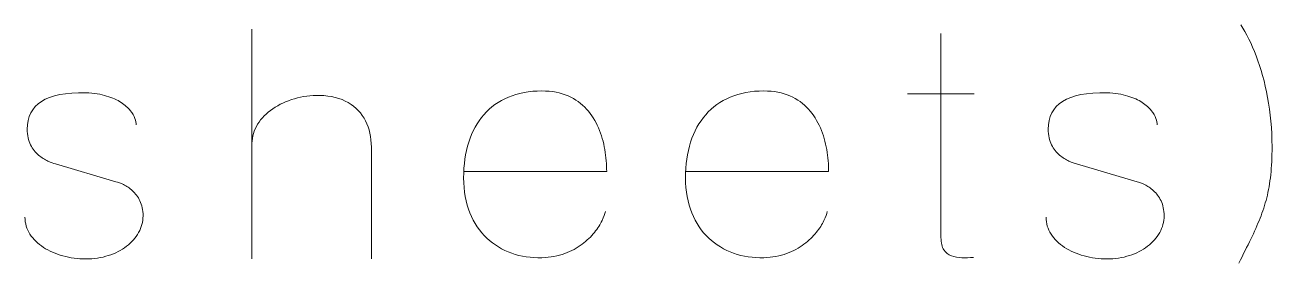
# Model space of a CAD drawing. Header units: centimetres. Extents: x -211 to 242, y -245 to 228.
# Drawn here: x -168.49 to -154.59, y -175.64 to -172.99 of the extents above; entities that cross this region are included whole.
import ezdxf

# ---------------------------------------------------------------- set-up
doc = ezdxf.new("R2010")
doc.units = ezdxf.units.CM
doc.header["$MEASUREMENT"] = 0
doc.layers.add('Layer 1', color=7, linetype='Continuous')

msp = doc.modelspace()

# ---------------------------------------------------------------- linework, layer by layer
at = {"layer": 'Layer 1', "color": 30, "lineweight": 9}
for points, knots in [([(-154.96361, -175.64457), (-154.9144, -175.54733), (-154.87052, -175.45839), (-154.83079, -175.37716), (-154.83079, -175.37716), (-154.79166, -175.29652), (-154.75668, -175.21885), (-154.72763, -175.14473), (-154.72763, -175.14473), (-154.69798, -175.07003), (-154.67308, -174.99354), (-154.65292, -174.91527), (-154.65292, -174.91527), (-154.63335, -174.83701), (-154.61853, -174.75163), (-154.60845, -174.65913), (-154.60845, -174.65913), (-154.59837, -174.56723), (-154.59363, -174.46287), (-154.59363, -174.34607), (-154.59363, -174.34607), (-154.59422, -174.14981), (-154.61082, -173.96601), (-154.64284, -173.79525), (-154.64284, -173.79525), (-154.67486, -173.62448), (-154.71695, -173.47092), (-154.76972, -173.33395), (-154.76972, -173.33395), (-154.8219, -173.19699), (-154.88001, -173.08137), (-154.94226, -172.98709), (-154.94226, -172.98709), (-154.88001, -173.08137), (-154.8219, -173.19699), (-154.76972, -173.33395), (-154.76972, -173.33395), (-154.71695, -173.47092), (-154.67486, -173.62448), (-154.64284, -173.79525), (-154.64284, -173.79525), (-154.61082, -173.96601), (-154.59422, -174.14981), (-154.59363, -174.34607), (-154.59363, -174.34607), (-154.59363, -174.46287), (-154.59837, -174.56723), (-154.60845, -174.65913), (-154.60845, -174.65913), (-154.61853, -174.75163), (-154.63335, -174.83701), (-154.65292, -174.91527), (-154.65292, -174.91527), (-154.67308, -174.99354), (-154.69798, -175.07003), (-154.72763, -175.14473), (-154.72763, -175.14473), (-154.75668, -175.21885), (-154.79166, -175.29652), (-154.83079, -175.37716), (-154.83079, -175.37716), (-154.87052, -175.45839), (-154.9144, -175.54733), (-154.96361, -175.64457)], [0, 0, 0, 0, 0.0625, 0.0625, 0.0625, 0.0625, 0.125, 0.125, 0.125, 0.125, 0.1875, 0.1875, 0.1875, 0.1875, 0.25, 0.25, 0.25, 0.25, 0.3125, 0.3125, 0.3125, 0.3125, 0.375, 0.375, 0.375, 0.375, 0.4375, 0.4375, 0.4375, 0.4375, 0.5, 0.5, 0.5, 0.5, 0.5625, 0.5625, 0.5625, 0.5625, 0.625, 0.625, 0.625, 0.625, 0.6875, 0.6875, 0.6875, 0.6875, 0.75, 0.75, 0.75, 0.75, 0.8125, 0.8125, 0.8125, 0.8125, 0.875, 0.875, 0.875, 0.875, 0.9375, 0.9375, 0.9375, 0.9375, 1, 1, 1, 1]), ([(-165.95993, -175.59832), (-165.95993, -175.59832), (-165.95993, -173.03334), (-165.95993, -173.03334), (-165.95993, -173.03334), (-165.95993, -173.03334), (-165.95993, -175.59832), (-165.95993, -175.59832)], [0, 0, 0, 0, 0.5, 0.5, 0.5, 0.5, 1, 1, 1, 1]), ([(-157.91992, -175.58053), (-157.96379, -175.58409), (-158.00767, -175.58528), (-158.05036, -175.58409), (-158.05036, -175.58409), (-158.09305, -175.5829), (-158.13159, -175.57638), (-158.16657, -175.56334), (-158.16657, -175.56334), (-158.20156, -175.55089), (-158.22942, -175.52836), (-158.25077, -175.49634), (-158.25077, -175.49634), (-158.27152, -175.46432), (-158.28219, -175.41866), (-158.28279, -175.35997), (-158.28279, -175.35997), (-158.28279, -175.3321), (-158.28279, -175.28466), (-158.28279, -175.21826), (-158.28279, -175.21826), (-158.28279, -175.15126), (-158.28279, -175.07062), (-158.28279, -174.97516), (-158.28279, -174.97516), (-158.28279, -174.8797), (-158.28279, -174.77534), (-158.28279, -174.6621), (-158.28279, -174.6621), (-158.28279, -174.54885), (-158.28279, -174.43204), (-158.28279, -174.31109), (-158.28279, -174.31109), (-158.28279, -174.19013), (-158.28279, -174.07095), (-158.28279, -173.95296), (-158.28279, -173.95296), (-158.28279, -173.83497), (-158.28279, -173.72409), (-158.28279, -173.61974), (-158.28279, -173.61974), (-158.28279, -173.51539), (-158.28279, -173.42289), (-158.28279, -173.34285), (-158.28279, -173.34285), (-158.28279, -173.26221), (-158.28279, -173.19936), (-158.28279, -173.15311), (-158.28279, -173.15311), (-158.28279, -173.10746), (-158.28279, -173.08374), (-158.28279, -173.08315), (-158.28279, -173.08315), (-158.28279, -173.08374), (-158.28279, -173.10746), (-158.28279, -173.15311), (-158.28279, -173.15311), (-158.28279, -173.19936), (-158.28279, -173.26221), (-158.28279, -173.34285), (-158.28279, -173.34285), (-158.28279, -173.42289), (-158.28279, -173.51539), (-158.28279, -173.61974), (-158.28279, -173.61974), (-158.28279, -173.72409), (-158.28279, -173.83497), (-158.28279, -173.95296), (-158.28279, -173.95296), (-158.28279, -174.07095), (-158.28279, -174.19013), (-158.28279, -174.31109), (-158.28279, -174.31109), (-158.28279, -174.43204), (-158.28279, -174.54885), (-158.28279, -174.6621), (-158.28279, -174.6621), (-158.28279, -174.77534), (-158.28279, -174.8797), (-158.28279, -174.97516), (-158.28279, -174.97516), (-158.28279, -175.07062), (-158.28279, -175.15126), (-158.28279, -175.21826), (-158.28279, -175.21826), (-158.28279, -175.28466), (-158.28279, -175.3321), (-158.28279, -175.35997), (-158.28279, -175.35997), (-158.28219, -175.41866), (-158.27152, -175.46432), (-158.25077, -175.49634), (-158.25077, -175.49634), (-158.22942, -175.52836), (-158.20156, -175.55089), (-158.16657, -175.56334), (-158.16657, -175.56334), (-158.13159, -175.57638), (-158.09305, -175.5829), (-158.05036, -175.58409), (-158.05036, -175.58409), (-158.00767, -175.58528), (-157.96379, -175.58409), (-157.91992, -175.58053)], [0, 0, 0, 0, 0.03846154, 0.03846154, 0.03846154, 0.03846154, 0.07692308, 0.07692308, 0.07692308, 0.07692308, 0.11538462, 0.11538462, 0.11538462, 0.11538462, 0.15384615, 0.15384615, 0.15384615, 0.15384615, 0.19230769, 0.19230769, 0.19230769, 0.19230769, 0.23076923, 0.23076923, 0.23076923, 0.23076923, 0.26923077, 0.26923077, 0.26923077, 0.26923077, 0.30769231, 0.30769231, 0.30769231, 0.30769231, 0.34615385, 0.34615385, 0.34615385, 0.34615385, 0.38461538, 0.38461538, 0.38461538, 0.38461538, 0.42307692, 0.42307692, 0.42307692, 0.42307692, 0.46153846, 0.46153846, 0.46153846, 0.46153846, 0.5, 0.5, 0.5, 0.5, 0.53846154, 0.53846154, 0.53846154, 0.53846154, 0.57692308, 0.57692308, 0.57692308, 0.57692308, 0.61538462, 0.61538462, 0.61538462, 0.61538462, 0.65384615, 0.65384615, 0.65384615, 0.65384615, 0.69230769, 0.69230769, 0.69230769, 0.69230769, 0.73076923, 0.73076923, 0.73076923, 0.73076923, 0.76923077, 0.76923077, 0.76923077, 0.76923077, 0.80769231, 0.80769231, 0.80769231, 0.80769231, 0.84615385, 0.84615385, 0.84615385, 0.84615385, 0.88461538, 0.88461538, 0.88461538, 0.88461538, 0.92307692, 0.92307692, 0.92307692, 0.92307692, 0.96153846, 0.96153846, 0.96153846, 0.96153846, 1, 1, 1, 1]), ([(-167.25132, -174.1006), (-167.24954, -174.08222), (-167.25369, -174.0591), (-167.26377, -174.03123), (-167.26377, -174.03123), (-167.27385, -174.00336), (-167.29104, -173.97371), (-167.31594, -173.94229), (-167.31594, -173.94229), (-167.34085, -173.91086), (-167.37464, -173.88063), (-167.41733, -173.85217), (-167.41733, -173.85217), (-167.46062, -173.82371), (-167.51457, -173.7994), (-167.5792, -173.78042), (-167.5792, -173.78042), (-167.64324, -173.76086), (-167.72032, -173.749), (-167.80985, -173.74485), (-167.80985, -173.74485), (-168.03338, -173.7401), (-168.19821, -173.77212), (-168.30494, -173.8409), (-168.30494, -173.8409), (-168.41226, -173.90968), (-168.46503, -174.01285), (-168.46443, -174.15041), (-168.46443, -174.15041), (-168.46325, -174.21918), (-168.4508, -174.27729), (-168.42708, -174.32472), (-168.42708, -174.32472), (-168.40277, -174.37157), (-168.37312, -174.40951), (-168.33814, -174.43916), (-168.33814, -174.43916), (-168.30316, -174.46821), (-168.26818, -174.49074), (-168.23319, -174.50616), (-168.23319, -174.50616), (-168.19881, -174.52157), (-168.17034, -174.53225), (-168.14781, -174.53818), (-168.14781, -174.53818), (-168.14781, -174.53818), (-167.47544, -174.7374), (-167.47544, -174.7374), (-167.47544, -174.7374), (-167.45232, -174.74273), (-167.42386, -174.75281), (-167.39065, -174.76882), (-167.39065, -174.76882), (-167.35745, -174.78483), (-167.32425, -174.80736), (-167.29104, -174.83701), (-167.29104, -174.83701), (-167.25784, -174.86665), (-167.22997, -174.9046), (-167.20803, -174.95026), (-167.20803, -174.95026), (-167.1855, -174.9965), (-167.17364, -175.05224), (-167.17305, -175.11805), (-167.17305, -175.11805), (-167.17364, -175.18446), (-167.19025, -175.24612), (-167.22226, -175.30423), (-167.22226, -175.30423), (-167.25487, -175.36174), (-167.29994, -175.41274), (-167.35804, -175.45661), (-167.35804, -175.45661), (-167.41615, -175.50108), (-167.48315, -175.53547), (-167.56023, -175.56037), (-167.56023, -175.56037), (-167.63731, -175.58528), (-167.72032, -175.59773), (-167.80985, -175.59832), (-167.80985, -175.59832), (-167.89938, -175.59832), (-167.98476, -175.58705), (-168.06599, -175.56452), (-168.06599, -175.56452), (-168.14722, -175.54199), (-168.21956, -175.51057), (-168.283, -175.46906), (-168.283, -175.46906), (-168.34644, -175.42815), (-168.39625, -175.37894), (-168.43301, -175.32202), (-168.43301, -175.32202), (-168.46977, -175.2651), (-168.48874, -175.20166), (-168.48934, -175.13228), (-168.48934, -175.13228), (-168.48874, -175.20166), (-168.46977, -175.2651), (-168.43301, -175.32202), (-168.43301, -175.32202), (-168.39625, -175.37894), (-168.34644, -175.42815), (-168.283, -175.46906), (-168.283, -175.46906), (-168.21956, -175.51057), (-168.14722, -175.54199), (-168.06599, -175.56452), (-168.06599, -175.56452), (-167.98476, -175.58705), (-167.89938, -175.59832), (-167.80985, -175.59832), (-167.80985, -175.59832), (-167.72032, -175.59773), (-167.63731, -175.58528), (-167.56023, -175.56037), (-167.56023, -175.56037), (-167.48315, -175.53547), (-167.41615, -175.50108), (-167.35804, -175.45661), (-167.35804, -175.45661), (-167.29994, -175.41274), (-167.25487, -175.36174), (-167.22226, -175.30423), (-167.22226, -175.30423), (-167.19025, -175.24612), (-167.17364, -175.18446), (-167.17305, -175.11805), (-167.17305, -175.11805), (-167.17364, -175.05224), (-167.1855, -174.9965), (-167.20803, -174.95026), (-167.20803, -174.95026), (-167.22997, -174.9046), (-167.25784, -174.86665), (-167.29104, -174.83701), (-167.29104, -174.83701), (-167.32425, -174.80736), (-167.35745, -174.78483), (-167.39065, -174.76882), (-167.39065, -174.76882), (-167.42386, -174.75281), (-167.45232, -174.74273), (-167.47544, -174.7374), (-167.47544, -174.7374), (-167.47544, -174.7374), (-168.14781, -174.53818), (-168.14781, -174.53818), (-168.14781, -174.53818), (-168.17034, -174.53225), (-168.19881, -174.52157), (-168.23319, -174.50616), (-168.23319, -174.50616), (-168.26818, -174.49074), (-168.30316, -174.46821), (-168.33814, -174.43916), (-168.33814, -174.43916), (-168.37312, -174.40951), (-168.40277, -174.37157), (-168.42708, -174.32472), (-168.42708, -174.32472), (-168.4508, -174.27729), (-168.46325, -174.21918), (-168.46443, -174.15041), (-168.46443, -174.15041), (-168.46503, -174.01285), (-168.41226, -173.90968), (-168.30494, -173.8409), (-168.30494, -173.8409), (-168.19821, -173.77212), (-168.03338, -173.7401), (-167.80985, -173.74485), (-167.80985, -173.74485), (-167.72032, -173.749), (-167.64324, -173.76086), (-167.5792, -173.78042), (-167.5792, -173.78042), (-167.51457, -173.7994), (-167.46062, -173.82371), (-167.41733, -173.85217), (-167.41733, -173.85217), (-167.37464, -173.88063), (-167.34085, -173.91086), (-167.31594, -173.94229), (-167.31594, -173.94229), (-167.29104, -173.97371), (-167.27385, -174.00336), (-167.26377, -174.03123), (-167.26377, -174.03123), (-167.25369, -174.0591), (-167.24954, -174.08222), (-167.25132, -174.1006)], [0, 0, 0, 0, 0.02083333, 0.02083333, 0.02083333, 0.02083333, 0.04166667, 0.04166667, 0.04166667, 0.04166667, 0.0625, 0.0625, 0.0625, 0.0625, 0.08333333, 0.08333333, 0.08333333, 0.08333333, 0.10416667, 0.10416667, 0.10416667, 0.10416667, 0.125, 0.125, 0.125, 0.125, 0.14583333, 0.14583333, 0.14583333, 0.14583333, 0.16666667, 0.16666667, 0.16666667, 0.16666667, 0.1875, 0.1875, 0.1875, 0.1875, 0.20833333, 0.20833333, 0.20833333, 0.20833333, 0.22916667, 0.22916667, 0.22916667, 0.22916667, 0.25, 0.25, 0.25, 0.25, 0.27083333, 0.27083333, 0.27083333, 0.27083333, 0.29166667, 0.29166667, 0.29166667, 0.29166667, 0.3125, 0.3125, 0.3125, 0.3125, 0.33333333, 0.33333333, 0.33333333, 0.33333333, 0.35416667, 0.35416667, 0.35416667, 0.35416667, 0.375, 0.375, 0.375, 0.375, 0.39583333, 0.39583333, 0.39583333, 0.39583333, 0.41666667, 0.41666667, 0.41666667, 0.41666667, 0.4375, 0.4375, 0.4375, 0.4375, 0.45833333, 0.45833333, 0.45833333, 0.45833333, 0.47916667, 0.47916667, 0.47916667, 0.47916667, 0.5, 0.5, 0.5, 0.5, 0.52083333, 0.52083333, 0.52083333, 0.52083333, 0.54166667, 0.54166667, 0.54166667, 0.54166667, 0.5625, 0.5625, 0.5625, 0.5625, 0.58333333, 0.58333333, 0.58333333, 0.58333333, 0.60416667, 0.60416667, 0.60416667, 0.60416667, 0.625, 0.625, 0.625, 0.625, 0.64583333, 0.64583333, 0.64583333, 0.64583333, 0.66666667, 0.66666667, 0.66666667, 0.66666667, 0.6875, 0.6875, 0.6875, 0.6875, 0.70833333, 0.70833333, 0.70833333, 0.70833333, 0.72916667, 0.72916667, 0.72916667, 0.72916667, 0.75, 0.75, 0.75, 0.75, 0.77083333, 0.77083333, 0.77083333, 0.77083333, 0.79166667, 0.79166667, 0.79166667, 0.79166667, 0.8125, 0.8125, 0.8125, 0.8125, 0.83333333, 0.83333333, 0.83333333, 0.83333333, 0.85416667, 0.85416667, 0.85416667, 0.85416667, 0.875, 0.875, 0.875, 0.875, 0.89583333, 0.89583333, 0.89583333, 0.89583333, 0.91666667, 0.91666667, 0.91666667, 0.91666667, 0.9375, 0.9375, 0.9375, 0.9375, 0.95833333, 0.95833333, 0.95833333, 0.95833333, 0.97916667, 0.97916667, 0.97916667, 0.97916667, 1, 1, 1, 1]), ([(-164.62942, -175.59832), (-164.62942, -175.59773), (-164.62942, -175.57994), (-164.62942, -175.54614), (-164.62942, -175.54614), (-164.62942, -175.51235), (-164.62942, -175.4661), (-164.62942, -175.4074), (-164.62942, -175.4074), (-164.62942, -175.3487), (-164.62942, -175.28289), (-164.62942, -175.20877), (-164.62942, -175.20877), (-164.62942, -175.13466), (-164.62942, -175.05758), (-164.62942, -174.97694), (-164.62942, -174.97694), (-164.62942, -174.8963), (-164.62942, -174.81685), (-164.62942, -174.73858), (-164.62942, -174.73858), (-164.62942, -174.66032), (-164.62942, -174.58798), (-164.62942, -174.52098), (-164.62942, -174.52098), (-164.62942, -174.45339), (-164.62942, -174.39647), (-164.62942, -174.34963), (-164.62942, -174.34963), (-164.62942, -174.24053), (-164.65136, -174.14329), (-164.69405, -174.05791), (-164.69405, -174.05791), (-164.73733, -173.97253), (-164.80196, -173.90434), (-164.88734, -173.85394), (-164.88734, -173.85394), (-164.97272, -173.80355), (-165.07885, -173.77686), (-165.20574, -173.77331), (-165.20574, -173.77331), (-165.30357, -173.77212), (-165.39725, -173.78457), (-165.48737, -173.81066), (-165.48737, -173.81066), (-165.57691, -173.83675), (-165.65754, -173.8747), (-165.7281, -173.92332), (-165.7281, -173.92332), (-165.79925, -173.97194), (-165.85558, -174.02886), (-165.89649, -174.09526), (-165.89649, -174.09526), (-165.938, -174.16108), (-165.95875, -174.23282), (-165.95993, -174.31049), (-165.95993, -174.31049), (-165.95875, -174.23282), (-165.938, -174.16108), (-165.89649, -174.09526), (-165.89649, -174.09526), (-165.85558, -174.02886), (-165.79925, -173.97194), (-165.7281, -173.92332), (-165.7281, -173.92332), (-165.65754, -173.8747), (-165.57691, -173.83675), (-165.48737, -173.81066), (-165.48737, -173.81066), (-165.39725, -173.78457), (-165.30357, -173.77212), (-165.20574, -173.77331), (-165.20574, -173.77331), (-165.07885, -173.77686), (-164.97272, -173.80355), (-164.88734, -173.85394), (-164.88734, -173.85394), (-164.80196, -173.90434), (-164.73733, -173.97253), (-164.69405, -174.05791), (-164.69405, -174.05791), (-164.65136, -174.14329), (-164.62942, -174.24053), (-164.62942, -174.34963), (-164.62942, -174.34963), (-164.62942, -174.39647), (-164.62942, -174.45339), (-164.62942, -174.52098), (-164.62942, -174.52098), (-164.62942, -174.58798), (-164.62942, -174.66032), (-164.62942, -174.73858), (-164.62942, -174.73858), (-164.62942, -174.81685), (-164.62942, -174.8963), (-164.62942, -174.97694), (-164.62942, -174.97694), (-164.62942, -175.05758), (-164.62942, -175.13466), (-164.62942, -175.20877), (-164.62942, -175.20877), (-164.62942, -175.28289), (-164.62942, -175.3487), (-164.62942, -175.4074), (-164.62942, -175.4074), (-164.62942, -175.4661), (-164.62942, -175.51235), (-164.62942, -175.54614), (-164.62942, -175.54614), (-164.62942, -175.57994), (-164.62942, -175.59773), (-164.62942, -175.59832)], [0, 0, 0, 0, 0.03571429, 0.03571429, 0.03571429, 0.03571429, 0.07142857, 0.07142857, 0.07142857, 0.07142857, 0.10714286, 0.10714286, 0.10714286, 0.10714286, 0.14285714, 0.14285714, 0.14285714, 0.14285714, 0.17857143, 0.17857143, 0.17857143, 0.17857143, 0.21428571, 0.21428571, 0.21428571, 0.21428571, 0.25, 0.25, 0.25, 0.25, 0.28571429, 0.28571429, 0.28571429, 0.28571429, 0.32142857, 0.32142857, 0.32142857, 0.32142857, 0.35714286, 0.35714286, 0.35714286, 0.35714286, 0.39285714, 0.39285714, 0.39285714, 0.39285714, 0.42857143, 0.42857143, 0.42857143, 0.42857143, 0.46428571, 0.46428571, 0.46428571, 0.46428571, 0.5, 0.5, 0.5, 0.5, 0.53571429, 0.53571429, 0.53571429, 0.53571429, 0.57142857, 0.57142857, 0.57142857, 0.57142857, 0.60714286, 0.60714286, 0.60714286, 0.60714286, 0.64285714, 0.64285714, 0.64285714, 0.64285714, 0.67857143, 0.67857143, 0.67857143, 0.67857143, 0.71428571, 0.71428571, 0.71428571, 0.71428571, 0.75, 0.75, 0.75, 0.75, 0.78571429, 0.78571429, 0.78571429, 0.78571429, 0.82142857, 0.82142857, 0.82142857, 0.82142857, 0.85714286, 0.85714286, 0.85714286, 0.85714286, 0.89285714, 0.89285714, 0.89285714, 0.89285714, 0.92857143, 0.92857143, 0.92857143, 0.92857143, 0.96428571, 0.96428571, 0.96428571, 0.96428571, 1, 1, 1, 1]), ([(-163.59773, -174.62356), (-163.59773, -174.62356), (-162.00751, -174.62356), (-162.00751, -174.62356), (-162.00751, -174.62356), (-162.00692, -174.54351), (-162.01404, -174.46228), (-162.02827, -174.37809), (-162.02827, -174.37809), (-162.0425, -174.29449), (-162.06621, -174.21385), (-162.09882, -174.13618), (-162.09882, -174.13618), (-162.13143, -174.0585), (-162.1759, -173.98854), (-162.23104, -173.92687), (-162.23104, -173.92687), (-162.28678, -173.86462), (-162.35556, -173.8154), (-162.43738, -173.77924), (-162.43738, -173.77924), (-162.5192, -173.74307), (-162.61704, -173.72409), (-162.72969, -173.7235), (-162.72969, -173.7235), (-162.87021, -173.72409), (-162.99473, -173.74722), (-163.10323, -173.79287), (-163.10323, -173.79287), (-163.21114, -173.83853), (-163.30245, -173.90375), (-163.37598, -173.98913), (-163.37598, -173.98913), (-163.45009, -174.07392), (-163.50642, -174.17649), (-163.54437, -174.29508), (-163.54437, -174.29508), (-163.58231, -174.41426), (-163.60129, -174.54766), (-163.60129, -174.69471), (-163.60129, -174.69471), (-163.60069, -174.84234), (-163.57698, -174.97279), (-163.53191, -175.08485), (-163.53191, -175.08485), (-163.48626, -175.19691), (-163.42341, -175.29119), (-163.34277, -175.36589), (-163.34277, -175.36589), (-163.26273, -175.4412), (-163.17023, -175.49752), (-163.06529, -175.53428), (-163.06529, -175.53428), (-162.96093, -175.57105), (-162.84887, -175.58765), (-162.72969, -175.58409), (-162.72969, -175.58409), (-162.63423, -175.58053), (-162.54944, -175.56512), (-162.47533, -175.53784), (-162.47533, -175.53784), (-162.40121, -175.50997), (-162.33658, -175.47559), (-162.28144, -175.43408), (-162.28144, -175.43408), (-162.22689, -175.39258), (-162.18124, -175.3487), (-162.14448, -175.30245), (-162.14448, -175.30245), (-162.10772, -175.2562), (-162.07926, -175.21233), (-162.0591, -175.17082), (-162.0591, -175.17082), (-162.03894, -175.12991), (-162.02649, -175.09552), (-162.02174, -175.06825), (-162.02174, -175.06825), (-162.02649, -175.09552), (-162.03894, -175.12991), (-162.0591, -175.17082), (-162.0591, -175.17082), (-162.07926, -175.21233), (-162.10772, -175.2562), (-162.14448, -175.30245), (-162.14448, -175.30245), (-162.18124, -175.3487), (-162.22689, -175.39258), (-162.28144, -175.43408), (-162.28144, -175.43408), (-162.33658, -175.47559), (-162.40121, -175.50997), (-162.47533, -175.53784), (-162.47533, -175.53784), (-162.54944, -175.56512), (-162.63423, -175.58053), (-162.72969, -175.58409), (-162.72969, -175.58409), (-162.84887, -175.58765), (-162.96093, -175.57105), (-163.06529, -175.53428), (-163.06529, -175.53428), (-163.17023, -175.49752), (-163.26273, -175.4412), (-163.34277, -175.36589), (-163.34277, -175.36589), (-163.42341, -175.29119), (-163.48626, -175.19691), (-163.53191, -175.08485), (-163.53191, -175.08485), (-163.57698, -174.97279), (-163.60069, -174.84234), (-163.60129, -174.69471), (-163.60129, -174.69471), (-163.60129, -174.54766), (-163.58231, -174.41426), (-163.54437, -174.29508), (-163.54437, -174.29508), (-163.50642, -174.17649), (-163.45009, -174.07392), (-163.37598, -173.98913), (-163.37598, -173.98913), (-163.30245, -173.90375), (-163.21114, -173.83853), (-163.10323, -173.79287), (-163.10323, -173.79287), (-162.99473, -173.74722), (-162.87021, -173.72409), (-162.72969, -173.7235), (-162.72969, -173.7235), (-162.61704, -173.72409), (-162.5192, -173.74307), (-162.43738, -173.77924), (-162.43738, -173.77924), (-162.35556, -173.8154), (-162.28678, -173.86462), (-162.23104, -173.92687), (-162.23104, -173.92687), (-162.1759, -173.98854), (-162.13143, -174.0585), (-162.09882, -174.13618), (-162.09882, -174.13618), (-162.06621, -174.21385), (-162.0425, -174.29449), (-162.02827, -174.37809), (-162.02827, -174.37809), (-162.01404, -174.46228), (-162.00692, -174.54351), (-162.00751, -174.62356), (-162.00751, -174.62356), (-162.00751, -174.62356), (-163.59773, -174.62356), (-163.59773, -174.62356)], [0, 0, 0, 0, 0.02631579, 0.02631579, 0.02631579, 0.02631579, 0.05263158, 0.05263158, 0.05263158, 0.05263158, 0.07894737, 0.07894737, 0.07894737, 0.07894737, 0.10526316, 0.10526316, 0.10526316, 0.10526316, 0.13157895, 0.13157895, 0.13157895, 0.13157895, 0.15789474, 0.15789474, 0.15789474, 0.15789474, 0.18421053, 0.18421053, 0.18421053, 0.18421053, 0.21052632, 0.21052632, 0.21052632, 0.21052632, 0.23684211, 0.23684211, 0.23684211, 0.23684211, 0.26315789, 0.26315789, 0.26315789, 0.26315789, 0.28947368, 0.28947368, 0.28947368, 0.28947368, 0.31578947, 0.31578947, 0.31578947, 0.31578947, 0.34210526, 0.34210526, 0.34210526, 0.34210526, 0.36842105, 0.36842105, 0.36842105, 0.36842105, 0.39473684, 0.39473684, 0.39473684, 0.39473684, 0.42105263, 0.42105263, 0.42105263, 0.42105263, 0.44736842, 0.44736842, 0.44736842, 0.44736842, 0.47368421, 0.47368421, 0.47368421, 0.47368421, 0.5, 0.5, 0.5, 0.5, 0.52631579, 0.52631579, 0.52631579, 0.52631579, 0.55263158, 0.55263158, 0.55263158, 0.55263158, 0.57894737, 0.57894737, 0.57894737, 0.57894737, 0.60526316, 0.60526316, 0.60526316, 0.60526316, 0.63157895, 0.63157895, 0.63157895, 0.63157895, 0.65789474, 0.65789474, 0.65789474, 0.65789474, 0.68421053, 0.68421053, 0.68421053, 0.68421053, 0.71052632, 0.71052632, 0.71052632, 0.71052632, 0.73684211, 0.73684211, 0.73684211, 0.73684211, 0.76315789, 0.76315789, 0.76315789, 0.76315789, 0.78947368, 0.78947368, 0.78947368, 0.78947368, 0.81578947, 0.81578947, 0.81578947, 0.81578947, 0.84210526, 0.84210526, 0.84210526, 0.84210526, 0.86842105, 0.86842105, 0.86842105, 0.86842105, 0.89473684, 0.89473684, 0.89473684, 0.89473684, 0.92105263, 0.92105263, 0.92105263, 0.92105263, 0.94736842, 0.94736842, 0.94736842, 0.94736842, 0.97368421, 0.97368421, 0.97368421, 0.97368421, 1, 1, 1, 1]), ([(-161.12525, -174.62356), (-161.12525, -174.62356), (-159.53503, -174.62356), (-159.53503, -174.62356), (-159.53503, -174.62356), (-159.53444, -174.54351), (-159.54156, -174.46228), (-159.55579, -174.37809), (-159.55579, -174.37809), (-159.57002, -174.29449), (-159.59373, -174.21385), (-159.62634, -174.13618), (-159.62634, -174.13618), (-159.65895, -174.0585), (-159.70342, -173.98854), (-159.75856, -173.92687), (-159.75856, -173.92687), (-159.8143, -173.86462), (-159.88308, -173.8154), (-159.9649, -173.77924), (-159.9649, -173.77924), (-160.04672, -173.74307), (-160.14456, -173.72409), (-160.25721, -173.7235), (-160.25721, -173.7235), (-160.39773, -173.72409), (-160.52225, -173.74722), (-160.63075, -173.79287), (-160.63075, -173.79287), (-160.73866, -173.83853), (-160.82997, -173.90375), (-160.9035, -173.98913), (-160.9035, -173.98913), (-160.97761, -174.07392), (-161.03394, -174.17649), (-161.07189, -174.29508), (-161.07189, -174.29508), (-161.10983, -174.41426), (-161.12881, -174.54766), (-161.12881, -174.69471), (-161.12881, -174.69471), (-161.12821, -174.84234), (-161.1045, -174.97279), (-161.05943, -175.08485), (-161.05943, -175.08485), (-161.01378, -175.19691), (-160.95093, -175.29119), (-160.87029, -175.36589), (-160.87029, -175.36589), (-160.79025, -175.4412), (-160.69775, -175.49752), (-160.59281, -175.53428), (-160.59281, -175.53428), (-160.48845, -175.57105), (-160.37639, -175.58765), (-160.25721, -175.58409), (-160.25721, -175.58409), (-160.16175, -175.58053), (-160.07696, -175.56512), (-160.00285, -175.53784), (-160.00285, -175.53784), (-159.92873, -175.50997), (-159.8641, -175.47559), (-159.80896, -175.43408), (-159.80896, -175.43408), (-159.75441, -175.39258), (-159.70876, -175.3487), (-159.672, -175.30245), (-159.672, -175.30245), (-159.63524, -175.2562), (-159.60678, -175.21233), (-159.58662, -175.17082), (-159.58662, -175.17082), (-159.56646, -175.12991), (-159.55401, -175.09552), (-159.54926, -175.06825), (-159.54926, -175.06825), (-159.55401, -175.09552), (-159.56646, -175.12991), (-159.58662, -175.17082), (-159.58662, -175.17082), (-159.60678, -175.21233), (-159.63524, -175.2562), (-159.672, -175.30245), (-159.672, -175.30245), (-159.70876, -175.3487), (-159.75441, -175.39258), (-159.80896, -175.43408), (-159.80896, -175.43408), (-159.8641, -175.47559), (-159.92873, -175.50997), (-160.00285, -175.53784), (-160.00285, -175.53784), (-160.07696, -175.56512), (-160.16175, -175.58053), (-160.25721, -175.58409), (-160.25721, -175.58409), (-160.37639, -175.58765), (-160.48845, -175.57105), (-160.59281, -175.53428), (-160.59281, -175.53428), (-160.69775, -175.49752), (-160.79025, -175.4412), (-160.87029, -175.36589), (-160.87029, -175.36589), (-160.95093, -175.29119), (-161.01378, -175.19691), (-161.05943, -175.08485), (-161.05943, -175.08485), (-161.1045, -174.97279), (-161.12821, -174.84234), (-161.12881, -174.69471), (-161.12881, -174.69471), (-161.12881, -174.54766), (-161.10983, -174.41426), (-161.07189, -174.29508), (-161.07189, -174.29508), (-161.03394, -174.17649), (-160.97761, -174.07392), (-160.9035, -173.98913), (-160.9035, -173.98913), (-160.82997, -173.90375), (-160.73866, -173.83853), (-160.63075, -173.79287), (-160.63075, -173.79287), (-160.52225, -173.74722), (-160.39773, -173.72409), (-160.25721, -173.7235), (-160.25721, -173.7235), (-160.14456, -173.72409), (-160.04672, -173.74307), (-159.9649, -173.77924), (-159.9649, -173.77924), (-159.88308, -173.8154), (-159.8143, -173.86462), (-159.75856, -173.92687), (-159.75856, -173.92687), (-159.70342, -173.98854), (-159.65895, -174.0585), (-159.62634, -174.13618), (-159.62634, -174.13618), (-159.59373, -174.21385), (-159.57002, -174.29449), (-159.55579, -174.37809), (-159.55579, -174.37809), (-159.54156, -174.46228), (-159.53444, -174.54351), (-159.53503, -174.62356), (-159.53503, -174.62356), (-159.53503, -174.62356), (-161.12525, -174.62356), (-161.12525, -174.62356)], [0, 0, 0, 0, 0.02631579, 0.02631579, 0.02631579, 0.02631579, 0.05263158, 0.05263158, 0.05263158, 0.05263158, 0.07894737, 0.07894737, 0.07894737, 0.07894737, 0.10526316, 0.10526316, 0.10526316, 0.10526316, 0.13157895, 0.13157895, 0.13157895, 0.13157895, 0.15789474, 0.15789474, 0.15789474, 0.15789474, 0.18421053, 0.18421053, 0.18421053, 0.18421053, 0.21052632, 0.21052632, 0.21052632, 0.21052632, 0.23684211, 0.23684211, 0.23684211, 0.23684211, 0.26315789, 0.26315789, 0.26315789, 0.26315789, 0.28947368, 0.28947368, 0.28947368, 0.28947368, 0.31578947, 0.31578947, 0.31578947, 0.31578947, 0.34210526, 0.34210526, 0.34210526, 0.34210526, 0.36842105, 0.36842105, 0.36842105, 0.36842105, 0.39473684, 0.39473684, 0.39473684, 0.39473684, 0.42105263, 0.42105263, 0.42105263, 0.42105263, 0.44736842, 0.44736842, 0.44736842, 0.44736842, 0.47368421, 0.47368421, 0.47368421, 0.47368421, 0.5, 0.5, 0.5, 0.5, 0.52631579, 0.52631579, 0.52631579, 0.52631579, 0.55263158, 0.55263158, 0.55263158, 0.55263158, 0.57894737, 0.57894737, 0.57894737, 0.57894737, 0.60526316, 0.60526316, 0.60526316, 0.60526316, 0.63157895, 0.63157895, 0.63157895, 0.63157895, 0.65789474, 0.65789474, 0.65789474, 0.65789474, 0.68421053, 0.68421053, 0.68421053, 0.68421053, 0.71052632, 0.71052632, 0.71052632, 0.71052632, 0.73684211, 0.73684211, 0.73684211, 0.73684211, 0.76315789, 0.76315789, 0.76315789, 0.76315789, 0.78947368, 0.78947368, 0.78947368, 0.78947368, 0.81578947, 0.81578947, 0.81578947, 0.81578947, 0.84210526, 0.84210526, 0.84210526, 0.84210526, 0.86842105, 0.86842105, 0.86842105, 0.86842105, 0.89473684, 0.89473684, 0.89473684, 0.89473684, 0.92105263, 0.92105263, 0.92105263, 0.92105263, 0.94736842, 0.94736842, 0.94736842, 0.94736842, 0.97368421, 0.97368421, 0.97368421, 0.97368421, 1, 1, 1, 1]), ([(-158.65633, -173.75552), (-158.65633, -173.75552), (-157.9128, -173.75552), (-157.9128, -173.75552), (-157.9128, -173.75552), (-157.9128, -173.75552), (-158.65633, -173.75552), (-158.65633, -173.75552)], [0, 0, 0, 0, 0.5, 0.5, 0.5, 0.5, 1, 1, 1, 1]), ([(-155.87434, -174.1006), (-155.87256, -174.08222), (-155.87671, -174.0591), (-155.88679, -174.03123), (-155.88679, -174.03123), (-155.89687, -174.00336), (-155.91406, -173.97371), (-155.93896, -173.94229), (-155.93896, -173.94229), (-155.96387, -173.91086), (-155.99766, -173.88063), (-156.04035, -173.85217), (-156.04035, -173.85217), (-156.08364, -173.82371), (-156.13759, -173.7994), (-156.20222, -173.78042), (-156.20222, -173.78042), (-156.26626, -173.76086), (-156.34334, -173.749), (-156.43287, -173.74485), (-156.43287, -173.74485), (-156.6564, -173.7401), (-156.82123, -173.77212), (-156.92796, -173.8409), (-156.92796, -173.8409), (-157.03528, -173.90968), (-157.08805, -174.01285), (-157.08745, -174.15041), (-157.08745, -174.15041), (-157.08627, -174.21918), (-157.07382, -174.27729), (-157.0501, -174.32472), (-157.0501, -174.32472), (-157.02579, -174.37157), (-156.99614, -174.40951), (-156.96116, -174.43916), (-156.96116, -174.43916), (-156.92618, -174.46821), (-156.8912, -174.49074), (-156.85621, -174.50616), (-156.85621, -174.50616), (-156.82183, -174.52157), (-156.79336, -174.53225), (-156.77083, -174.53818), (-156.77083, -174.53818), (-156.77083, -174.53818), (-156.09846, -174.7374), (-156.09846, -174.7374), (-156.09846, -174.7374), (-156.07534, -174.74273), (-156.04688, -174.75281), (-156.01367, -174.76882), (-156.01367, -174.76882), (-155.98047, -174.78483), (-155.94727, -174.80736), (-155.91406, -174.83701), (-155.91406, -174.83701), (-155.88086, -174.86665), (-155.85299, -174.9046), (-155.83105, -174.95026), (-155.83105, -174.95026), (-155.80852, -174.9965), (-155.79666, -175.05224), (-155.79607, -175.11805), (-155.79607, -175.11805), (-155.79666, -175.18446), (-155.81327, -175.24612), (-155.84528, -175.30423), (-155.84528, -175.30423), (-155.87789, -175.36174), (-155.92296, -175.41274), (-155.98106, -175.45661), (-155.98106, -175.45661), (-156.03917, -175.50108), (-156.10617, -175.53547), (-156.18325, -175.56037), (-156.18325, -175.56037), (-156.26033, -175.58528), (-156.34334, -175.59773), (-156.43287, -175.59832), (-156.43287, -175.59832), (-156.5224, -175.59832), (-156.60778, -175.58705), (-156.68901, -175.56452), (-156.68901, -175.56452), (-156.77024, -175.54199), (-156.84258, -175.51057), (-156.90602, -175.46906), (-156.90602, -175.46906), (-156.96946, -175.42815), (-157.01927, -175.37894), (-157.05603, -175.32202), (-157.05603, -175.32202), (-157.09279, -175.2651), (-157.11176, -175.20166), (-157.11236, -175.13228), (-157.11236, -175.13228), (-157.11176, -175.20166), (-157.09279, -175.2651), (-157.05603, -175.32202), (-157.05603, -175.32202), (-157.01927, -175.37894), (-156.96946, -175.42815), (-156.90602, -175.46906), (-156.90602, -175.46906), (-156.84258, -175.51057), (-156.77024, -175.54199), (-156.68901, -175.56452), (-156.68901, -175.56452), (-156.60778, -175.58705), (-156.5224, -175.59832), (-156.43287, -175.59832), (-156.43287, -175.59832), (-156.34334, -175.59773), (-156.26033, -175.58528), (-156.18325, -175.56037), (-156.18325, -175.56037), (-156.10617, -175.53547), (-156.03917, -175.50108), (-155.98106, -175.45661), (-155.98106, -175.45661), (-155.92296, -175.41274), (-155.87789, -175.36174), (-155.84528, -175.30423), (-155.84528, -175.30423), (-155.81327, -175.24612), (-155.79666, -175.18446), (-155.79607, -175.11805), (-155.79607, -175.11805), (-155.79666, -175.05224), (-155.80852, -174.9965), (-155.83105, -174.95026), (-155.83105, -174.95026), (-155.85299, -174.9046), (-155.88086, -174.86665), (-155.91406, -174.83701), (-155.91406, -174.83701), (-155.94727, -174.80736), (-155.98047, -174.78483), (-156.01367, -174.76882), (-156.01367, -174.76882), (-156.04688, -174.75281), (-156.07534, -174.74273), (-156.09846, -174.7374), (-156.09846, -174.7374), (-156.09846, -174.7374), (-156.77083, -174.53818), (-156.77083, -174.53818), (-156.77083, -174.53818), (-156.79336, -174.53225), (-156.82183, -174.52157), (-156.85621, -174.50616), (-156.85621, -174.50616), (-156.8912, -174.49074), (-156.92618, -174.46821), (-156.96116, -174.43916), (-156.96116, -174.43916), (-156.99614, -174.40951), (-157.02579, -174.37157), (-157.0501, -174.32472), (-157.0501, -174.32472), (-157.07382, -174.27729), (-157.08627, -174.21918), (-157.08745, -174.15041), (-157.08745, -174.15041), (-157.08805, -174.01285), (-157.03528, -173.90968), (-156.92796, -173.8409), (-156.92796, -173.8409), (-156.82123, -173.77212), (-156.6564, -173.7401), (-156.43287, -173.74485), (-156.43287, -173.74485), (-156.34334, -173.749), (-156.26626, -173.76086), (-156.20222, -173.78042), (-156.20222, -173.78042), (-156.13759, -173.7994), (-156.08364, -173.82371), (-156.04035, -173.85217), (-156.04035, -173.85217), (-155.99766, -173.88063), (-155.96387, -173.91086), (-155.93896, -173.94229), (-155.93896, -173.94229), (-155.91406, -173.97371), (-155.89687, -174.00336), (-155.88679, -174.03123), (-155.88679, -174.03123), (-155.87671, -174.0591), (-155.87256, -174.08222), (-155.87434, -174.1006)], [0, 0, 0, 0, 0.02083333, 0.02083333, 0.02083333, 0.02083333, 0.04166667, 0.04166667, 0.04166667, 0.04166667, 0.0625, 0.0625, 0.0625, 0.0625, 0.08333333, 0.08333333, 0.08333333, 0.08333333, 0.10416667, 0.10416667, 0.10416667, 0.10416667, 0.125, 0.125, 0.125, 0.125, 0.14583333, 0.14583333, 0.14583333, 0.14583333, 0.16666667, 0.16666667, 0.16666667, 0.16666667, 0.1875, 0.1875, 0.1875, 0.1875, 0.20833333, 0.20833333, 0.20833333, 0.20833333, 0.22916667, 0.22916667, 0.22916667, 0.22916667, 0.25, 0.25, 0.25, 0.25, 0.27083333, 0.27083333, 0.27083333, 0.27083333, 0.29166667, 0.29166667, 0.29166667, 0.29166667, 0.3125, 0.3125, 0.3125, 0.3125, 0.33333333, 0.33333333, 0.33333333, 0.33333333, 0.35416667, 0.35416667, 0.35416667, 0.35416667, 0.375, 0.375, 0.375, 0.375, 0.39583333, 0.39583333, 0.39583333, 0.39583333, 0.41666667, 0.41666667, 0.41666667, 0.41666667, 0.4375, 0.4375, 0.4375, 0.4375, 0.45833333, 0.45833333, 0.45833333, 0.45833333, 0.47916667, 0.47916667, 0.47916667, 0.47916667, 0.5, 0.5, 0.5, 0.5, 0.52083333, 0.52083333, 0.52083333, 0.52083333, 0.54166667, 0.54166667, 0.54166667, 0.54166667, 0.5625, 0.5625, 0.5625, 0.5625, 0.58333333, 0.58333333, 0.58333333, 0.58333333, 0.60416667, 0.60416667, 0.60416667, 0.60416667, 0.625, 0.625, 0.625, 0.625, 0.64583333, 0.64583333, 0.64583333, 0.64583333, 0.66666667, 0.66666667, 0.66666667, 0.66666667, 0.6875, 0.6875, 0.6875, 0.6875, 0.70833333, 0.70833333, 0.70833333, 0.70833333, 0.72916667, 0.72916667, 0.72916667, 0.72916667, 0.75, 0.75, 0.75, 0.75, 0.77083333, 0.77083333, 0.77083333, 0.77083333, 0.79166667, 0.79166667, 0.79166667, 0.79166667, 0.8125, 0.8125, 0.8125, 0.8125, 0.83333333, 0.83333333, 0.83333333, 0.83333333, 0.85416667, 0.85416667, 0.85416667, 0.85416667, 0.875, 0.875, 0.875, 0.875, 0.89583333, 0.89583333, 0.89583333, 0.89583333, 0.91666667, 0.91666667, 0.91666667, 0.91666667, 0.9375, 0.9375, 0.9375, 0.9375, 0.95833333, 0.95833333, 0.95833333, 0.95833333, 0.97916667, 0.97916667, 0.97916667, 0.97916667, 1, 1, 1, 1])]:
    msp.add_open_spline(points, degree=3, knots=knots, dxfattribs=at)

doc.saveas('drawing.dxf')
